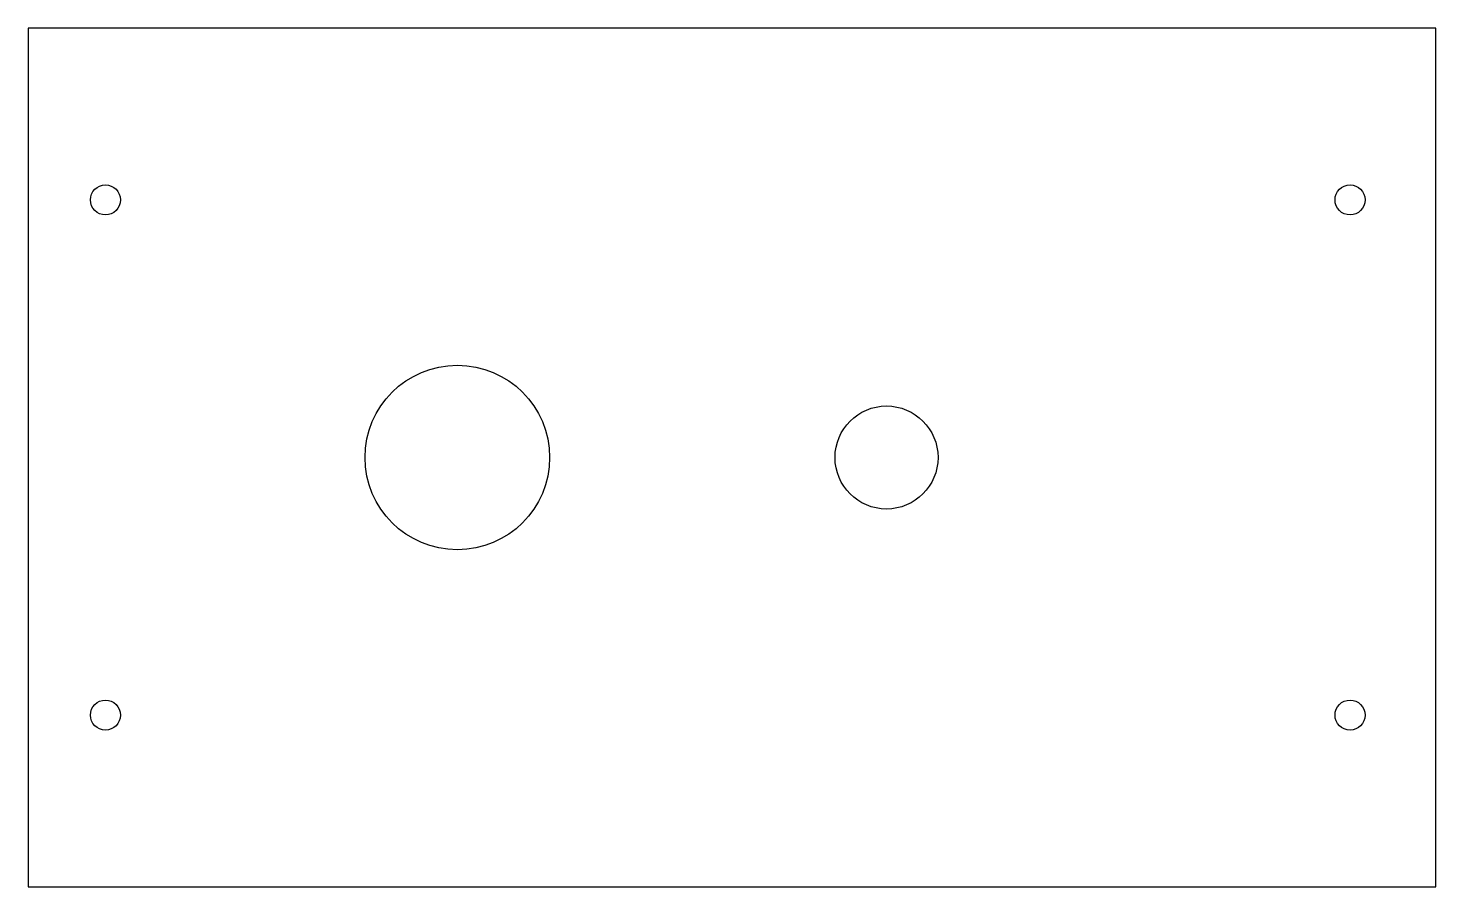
# Model space of a CAD drawing. Header units: millimetres. Extents: x -1138 to -810, y 425 to 625.
import ezdxf

# ---------------------------------------------------------------- set-up
doc = ezdxf.new("R2010")
doc.units = ezdxf.units.MM
doc.layers.get('0').update_dxf_attribs({"linetype": 'CONTINUOUS'})

msp = doc.modelspace()

# ---------------------------------------------------------------- linework, layer by layer
msp.add_lwpolyline([(-1137.66, 625), (-1137.66, 425), (-809.66, 425), (-809.66, 625)], close=True)
for centre, radius in [((-1119.66, 585), 3.5), ((-829.66, 585), 3.5), ((-1037.66, 525), 21.5), ((-937.66, 525), 12), ((-1119.66, 465), 3.5), ((-829.66, 465), 3.5)]:
    msp.add_circle(centre, radius)

doc.saveas('drawing.dxf')
